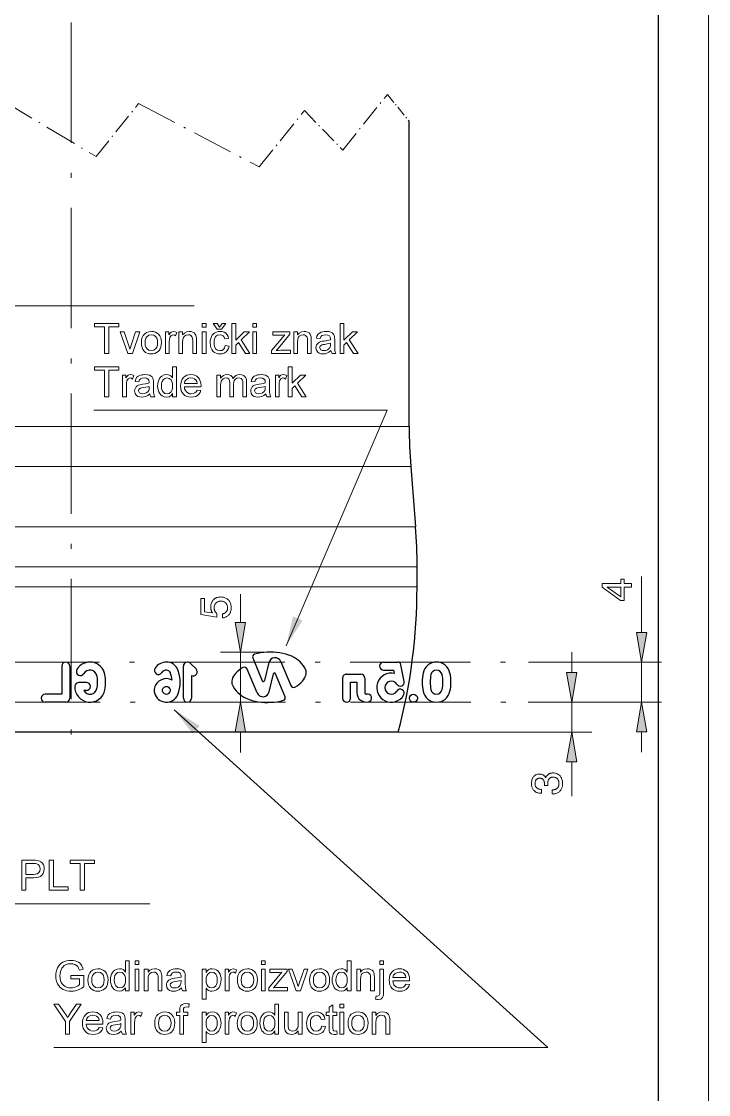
# Model space of a CAD drawing. Extents: x 0 to 297, y 0 to 420.
# Drawn here: x 228.4 to 297, y 107 to 214 of the extents above; entities that cross this region are included whole.
import ezdxf

# ---------------------------------------------------------------- set-up
doc = ezdxf.new("R2010")
doc.units = 0
doc.linetypes.add('DASHDOT', pattern=[18.5, 12, -3, 0.5, -3])

msp = doc.modelspace()

# ---------------------------------------------------------------- linework, layer by layer
at = {"color": 7, "lineweight": 13}
for p, q in [((297, 0), (297, 420)), ((267.12, 173.65), (217.22, 173.65)), ((267.28, 169.67), (217.15, 169.67)), ((267.76, 163.63), (216.92, 163.63)), ((267.92, 159.65), (216.84, 159.65)), ((267.92, 157.65), (216.84, 157.65))]:
    msp.add_line(p, q, dxfattribs=at)
at = {"color": 7, "lineweight": 30}
for p, q in [((292, 5), (292, 415)), ((267.12, 173.65), (267.12, 204.09)), ((266.04, 143.15), (200.74, 143.15))]:
    msp.add_line(p, q, dxfattribs=at)
at = {"color": 7, "linetype": 'DASHDOT', "lineweight": 13}
for p, q in [((233.39, 213.94), (233.39, 141.05)), ((187.23, 150.15), (279.03, 150.15)), ((187.28, 146.15), (279.01, 146.15))]:
    msp.add_line(p, q, dxfattribs=at)
at = {"color": 7, "linetype": 'DASHDOT', "lineweight": 13, "ltscale": 0.178124}
msp.add_line((260.49, 201.21), (264.95, 206.77), dxfattribs=at)
at = {"color": 7, "linetype": 'DASHDOT', "lineweight": 13, "ltscale": 0.086072}
msp.add_line((264.95, 206.77), (267.12, 204.09), dxfattribs=at)
at = {"color": 7, "linetype": 'DASHDOT', "lineweight": 13, "ltscale": 0.267355}
msp.add_line((226.72, 206.06), (235.88, 200.56), dxfattribs=at)
at = {"color": 7, "linetype": 'DASHDOT', "lineweight": 13, "ltscale": 0.169455}
msp.add_line((235.88, 200.56), (240.12, 205.85), dxfattribs=at)
at = {"color": 7, "linetype": 'DASHDOT', "lineweight": 13, "ltscale": 0.339904}
msp.add_line((240.12, 205.85), (252.17, 199.54), dxfattribs=at)
at = {"color": 7, "linetype": 'DASHDOT', "lineweight": 13, "ltscale": 0.17993}
msp.add_line((252.17, 199.54), (256.67, 205.16), dxfattribs=at)
at = {"color": 7, "linetype": 'DASHDOT', "lineweight": 13, "ltscale": 0.137497}
msp.add_line((256.67, 205.16), (260.49, 201.21), dxfattribs=at)
at = {"color": 7, "lineweight": 30, "ltscale": 0.151328}
msp.add_line((267.28, 169.67), (267.76, 163.63), dxfattribs=at)
at = {"color": 7, "lineweight": 30, "ltscale": 0.05}
msp.add_line((267.92, 157.65), (267.92, 159.65), dxfattribs=at)
at = {"color": 5, "lineweight": 13, "ltscale": 0.139372}
msp.add_line((290.32, 153.1), (290.32, 158.68), dxfattribs=at)
at = {"color": 7, "lineweight": 13, "ltscale": 0.07089}
msp.add_line((250.28, 154.09), (250.28, 156.93), dxfattribs=at)
at = {"color": 7, "lineweight": 13, "ltscale": 0.126242}
msp.add_line((253.33, 151.14), (248.28, 151.14), dxfattribs=at)
at = {"color": 7, "lineweight": 13, "ltscale": 0.125}
msp.add_line((250.28, 146.14), (250.28, 151.14), dxfattribs=at)
at = {"color": 5, "lineweight": 13, "ltscale": 0.051139}
for p, q in [((283.35, 149.1), (283.35, 151.15)), ((290.32, 141.15), (290.32, 143.2))]:
    msp.add_line(p, q, dxfattribs=at)
at = {"color": 7, "lineweight": 30, "ltscale": 0.020099}
msp.add_line((245.28, 150.03), (245.86, 149.47), dxfattribs=at)
at = {"color": 7, "lineweight": 30, "ltscale": 0.062229}
for p, q in [((251.53, 150.58), (252.47, 148.28)), ((254.74, 146.69), (253.8, 148.99))]:
    msp.add_line(p, q, dxfattribs=at)
at = {"color": 7, "lineweight": 30, "ltscale": 0.046473}
for p, q in [((253.13, 150.1), (252.68, 148.3)), ((253.14, 147.17), (253.6, 148.98))]:
    msp.add_line(p, q, dxfattribs=at)
at = {"color": 7, "lineweight": 30, "ltscale": 0.063986}
for p, q in [((254.32, 150.19), (255.32, 147.83)), ((251.95, 147.08), (250.96, 149.44))]:
    msp.add_line(p, q, dxfattribs=at)
at = {"color": 7, "lineweight": 30, "ltscale": 0.035206}
msp.add_line((264.57, 150.15), (265.98, 150.15), dxfattribs=at)
at = {"color": 7, "lineweight": 30, "ltscale": 0.042492}
msp.add_line((266.63, 148.23), (266.29, 149.89), dxfattribs=at)
at = {"color": 5, "lineweight": 13, "ltscale": 0.332322}
msp.add_line((279.03, 150.15), (292.32, 150.15), dxfattribs=at)
at = {"color": 5, "lineweight": 13, "ltscale": 0.1}
msp.add_line((290.32, 146.15), (290.32, 150.15), dxfattribs=at)
at = {"color": 7, "lineweight": 30, "ltscale": 0.07}
msp.add_line((232.45, 149.75), (232.45, 146.95), dxfattribs=at)
at = {"color": 7, "lineweight": 30, "ltscale": 0.08}
for p, q in [((233.25, 149.75), (233.25, 146.55)), ((244.6, 146.55), (244.6, 149.75))]:
    msp.add_line(p, q, dxfattribs=at)
at = {"color": 7, "lineweight": 30, "ltscale": 0.056864}
msp.add_line((245.4, 148.82), (245.4, 146.55), dxfattribs=at)
at = {"color": 7, "lineweight": 30, "ltscale": 0.035481}
msp.add_line((260.88, 148.95), (262.3, 148.95), dxfattribs=at)
at = {"color": 7, "lineweight": 30, "ltscale": 0.025321}
msp.add_line((264.57, 149.35), (265.59, 149.35), dxfattribs=at)
at = {"color": 7, "lineweight": 30, "ltscale": 0.008574}
msp.add_line((265.65, 149.01), (265.59, 149.35), dxfattribs=at)
at = {"color": 7, "lineweight": 30, "ltscale": 0.018524}
msp.add_line((234.91, 148.12), (234.17, 148.12), dxfattribs=at)
at = {"color": 7, "lineweight": 30, "ltscale": 0.050007}
msp.add_line((260.48, 148.55), (260.48, 146.55), dxfattribs=at)
at = {"color": 7, "lineweight": 30, "ltscale": 0.015485}
msp.add_line((261.28, 148.15), (261.9, 148.15), dxfattribs=at)
at = {"color": 7, "lineweight": 30, "ltscale": 0.04}
msp.add_line((261.28, 146.55), (261.28, 148.15), dxfattribs=at)
at = {"color": 7, "lineweight": 30, "ltscale": 0.026552}
msp.add_line((261.9, 148.15), (261.9, 147.09), dxfattribs=at)
at = {"color": 7, "lineweight": 30, "ltscale": 0.036552}
msp.add_line((262.7, 148.55), (262.7, 147.09), dxfattribs=at)
at = {"color": 7, "lineweight": 30, "ltscale": 0.041162}
msp.add_line((232.45, 146.95), (230.8, 146.95), dxfattribs=at)
at = {"color": 7, "lineweight": 30, "ltscale": 0.006456}
msp.add_line((234.91, 147.32), (234.65, 147.32), dxfattribs=at)
at = {"color": 7, "lineweight": 30, "ltscale": 0.051162}
msp.add_line((232.85, 146.15), (230.8, 146.15), dxfattribs=at)
at = {"color": 7, "lineweight": 13, "ltscale": 0.116371}
msp.add_line((252.94, 146.14), (248.28, 146.14), dxfattribs=at)
at = {"color": 5, "lineweight": 13, "ltscale": 0.15845}
msp.add_line((279.01, 146.15), (285.35, 146.15), dxfattribs=at)
at = {"color": 5, "lineweight": 13, "ltscale": 0.332635}
msp.add_line((279.01, 146.15), (292.32, 146.15), dxfattribs=at)
at = {"color": 5, "lineweight": 13, "ltscale": 0.075}
msp.add_line((283.35, 143.15), (283.35, 146.15), dxfattribs=at)
at = {"color": 7, "lineweight": 13, "ltscale": 0.051139}
msp.add_line((250.28, 141.14), (250.28, 143.18), dxfattribs=at)
at = {"color": 5, "lineweight": 13, "ltscale": 0.482682}
msp.add_line((266.04, 143.15), (285.35, 143.15), dxfattribs=at)
at = {"color": 5, "lineweight": 13, "ltscale": 0.085155}
msp.add_line((283.35, 136.79), (283.35, 140.2), dxfattribs=at)
at = {"color": 7, "lineweight": 13}
for points in [[(222.2, 151), (202.74, 185.69), (245.68, 185.69)], [(254.85, 151.78), (264.92, 175.27), (235.65, 175.27)], [(214.37, 145.39), (207.21, 126.04), (241.25, 126.04)], [(243.68, 145.39), (280.95, 111.71), (231.65, 111.71)]]:
    msp.add_lwpolyline(points, dxfattribs=at)
for points in [[(236.73, 180.92), (236.73, 183.59), (235.73, 183.59), (235.73, 183.92), (238.15, 183.92), (238.15, 183.59), (237.15, 183.59), (237.15, 180.92)], [(239.06, 180.92), (238.27, 183.09), (238.67, 183.09), (239.11, 181.79), (239.19, 181.58), (239.25, 181.35), (239.31, 181.54), (239.39, 181.76), (239.83, 183.09), (240.23, 183.09), (239.5, 180.92)], [(240.4, 182), (240.42, 182.28), (240.48, 182.52), (240.58, 182.73), (240.73, 182.89), (240.92, 183.02), (241.15, 183.1), (241.4, 183.13), (241.61, 183.11), (241.8, 183.06), (241.97, 182.96), (242.12, 182.84), (242.24, 182.68), (242.33, 182.49), (242.38, 182.28), (242.4, 182.03), (242.38, 181.78), (242.34, 181.56), (242.27, 181.38), (242.18, 181.23), (242.06, 181.11), (241.91, 181.01), (241.75, 180.94), (241.58, 180.89), (241.4, 180.88), (241.18, 180.9), (240.99, 180.95), (240.82, 181.04), (240.67, 181.17), (240.55, 181.33), (240.47, 181.52), (240.41, 181.75)], [(242.81, 180.92), (242.81, 183.09), (243.15, 183.09), (243.15, 182.8), (243.26, 182.97), (243.37, 183.06), (243.59, 183.13), (243.76, 183.1), (243.94, 183.03), (243.82, 182.69), (243.7, 182.77), (243.57, 182.8), (243.37, 182.72), (243.25, 182.52), (243.2, 182.31), (243.19, 182.08), (243.19, 180.92)], [(244.15, 180.92), (244.15, 183.09), (244.52, 183.09), (244.52, 182.78), (244.7, 182.97), (244.92, 183.09), (245.18, 183.13), (245.37, 183.11), (245.53, 183.06), (245.67, 182.98), (245.77, 182.87), (245.83, 182.75), (245.88, 182.6), (245.89, 182.46), (245.9, 182.25), (245.9, 180.92), (245.52, 180.92), (245.52, 182.22), (245.51, 182.42), (245.48, 182.55), (245.33, 182.73), (245.22, 182.78), (245.08, 182.8), (244.87, 182.76), (244.69, 182.65), (244.6, 182.52), (244.54, 182.33), (244.52, 182.09), (244.52, 180.92)], [(246.48, 183.55), (246.48, 183.92), (246.86, 183.92), (246.86, 183.55)], [(246.48, 180.92), (246.48, 183.09), (246.86, 183.09), (246.86, 180.92)], [(248.77, 181.71), (249.15, 181.67), (249.09, 181.44), (248.99, 181.25), (248.85, 181.09), (248.67, 180.97), (248.47, 180.9), (248.25, 180.88), (248.04, 180.9), (247.85, 180.95), (247.69, 181.04), (247.54, 181.17), (247.42, 181.33), (247.34, 181.52), (247.29, 181.74), (247.27, 182), (247.28, 182.22), (247.32, 182.42), (247.39, 182.61), (247.48, 182.77), (247.59, 182.9), (247.74, 183), (247.9, 183.07), (248.07, 183.11), (248.25, 183.13), (248.47, 183.11), (248.66, 183.05), (248.82, 182.94), (248.95, 182.8), (249.05, 182.63), (249.11, 182.42), (248.73, 182.38), (248.66, 182.56), (248.56, 182.69), (248.42, 182.77), (248.25, 182.8), (248.01, 182.75), (247.81, 182.61), (247.72, 182.45), (247.67, 182.25), (247.65, 182.01), (247.67, 181.75), (247.72, 181.55), (247.81, 181.4), (248, 181.26), (248.24, 181.21), (248.43, 181.24), (248.59, 181.33), (248.71, 181.49)], [(248.19, 183.55), (248.46, 183.92), (248.83, 183.92), (248.4, 183.34), (247.98, 183.34), (247.58, 183.92), (247.96, 183.92)], [(249.44, 180.92), (249.44, 183.92), (249.81, 183.92), (249.81, 182.27), (250.67, 183.09), (251.19, 183.09), (250.35, 182.28), (251.23, 180.92), (250.79, 180.92), (250.08, 182.02), (249.81, 181.76), (249.81, 180.92)], [(251.52, 183.55), (251.52, 183.92), (251.9, 183.92), (251.9, 183.55)], [(251.52, 180.92), (251.52, 183.09), (251.9, 183.09), (251.9, 180.92)], [(253.4, 180.92), (253.4, 181.23), (254.71, 182.8), (254.51, 182.76), (254.33, 182.75), (253.52, 182.75), (253.52, 183.09), (255.23, 183.09), (255.23, 182.84), (254.07, 181.47), (253.86, 181.21), (254.09, 181.24), (254.31, 181.25), (255.27, 181.25), (255.27, 180.92)], [(255.61, 180.92), (255.61, 183.09), (255.98, 183.09), (255.98, 182.78), (256.16, 182.97), (256.38, 183.09), (256.64, 183.13), (256.82, 183.11), (256.99, 183.06), (257.13, 182.98), (257.23, 182.87), (257.29, 182.75), (257.34, 182.6), (257.35, 182.46), (257.36, 182.25), (257.36, 180.92), (256.98, 180.92), (256.98, 182.22), (256.97, 182.42), (256.94, 182.55), (256.79, 182.73), (256.67, 182.78), (256.54, 182.8), (256.33, 182.76), (256.15, 182.65), (256.05, 182.52), (256, 182.33), (255.98, 182.09), (255.98, 180.92)], [(259.31, 181.21), (259.11, 181.06), (258.92, 180.95), (258.73, 180.9), (258.53, 180.88), (258.32, 180.9), (258.14, 180.96), (258, 181.05), (257.86, 181.25), (257.81, 181.5), (257.83, 181.65), (257.88, 181.78), (257.96, 181.9), (258.07, 181.99), (258.19, 182.06), (258.32, 182.11), (258.45, 182.14), (258.64, 182.17), (258.9, 182.21), (259.11, 182.25), (259.27, 182.3), (259.27, 182.38), (259.25, 182.56), (259.17, 182.68), (259, 182.77), (258.77, 182.8), (258.56, 182.77), (258.4, 182.71), (258.3, 182.6), (258.23, 182.42), (257.86, 182.46), (257.92, 182.67), (258.02, 182.83), (258.16, 182.96), (258.35, 183.05), (258.5, 183.09), (258.66, 183.12), (258.84, 183.13), (259.1, 183.11), (259.3, 183.06), (259.45, 182.99), (259.55, 182.9), (259.62, 182.78), (259.67, 182.64), (259.68, 182.51), (259.69, 182.31), (259.69, 181.85), (259.69, 181.56), (259.7, 181.35), (259.71, 181.21), (259.75, 181.06), (259.81, 180.92), (259.44, 180.92), (259.36, 181.06)], [(260.23, 180.92), (260.23, 183.92), (260.61, 183.92), (260.61, 182.27), (261.46, 183.09), (261.98, 183.09), (261.14, 182.28), (262.02, 180.92), (261.58, 180.92), (260.87, 182.02), (260.61, 181.76), (260.61, 180.92)], [(240.77, 182), (240.79, 181.76), (240.85, 181.56), (240.95, 181.41), (241.15, 181.26), (241.4, 181.21), (241.64, 181.26), (241.84, 181.41), (241.94, 181.57), (242, 181.77), (242.02, 182.02), (242, 182.25), (241.94, 182.45), (241.84, 182.6), (241.64, 182.75), (241.4, 182.8), (241.15, 182.75), (240.95, 182.6), (240.85, 182.45), (240.79, 182.25)], [(259.27, 181.96), (259.12, 181.92), (258.93, 181.88), (258.69, 181.84), (258.5, 181.81), (258.38, 181.77), (258.24, 181.67), (258.19, 181.51), (258.3, 181.3), (258.43, 181.23), (258.61, 181.21), (258.81, 181.23), (258.98, 181.3), (259.12, 181.4), (259.21, 181.53), (259.26, 181.66), (259.27, 181.85)], [(236.73, 176.61), (236.73, 179.28), (235.73, 179.28), (235.73, 179.61), (238.15, 179.61), (238.15, 179.28), (237.15, 179.28), (237.15, 176.61)], [(238.52, 176.61), (238.52, 178.78), (238.86, 178.78), (238.86, 178.49), (238.97, 178.66), (239.07, 178.76), (239.29, 178.82), (239.47, 178.8), (239.65, 178.72), (239.53, 178.38), (239.4, 178.46), (239.28, 178.49), (239.08, 178.41), (238.95, 178.21), (238.91, 178), (238.9, 177.77), (238.9, 176.61)], [(241.23, 176.9), (241.03, 176.75), (240.84, 176.65), (240.65, 176.59), (240.45, 176.57), (240.23, 176.59), (240.06, 176.65), (239.92, 176.74), (239.78, 176.94), (239.73, 177.19), (239.75, 177.34), (239.8, 177.48), (239.88, 177.6), (239.98, 177.69), (240.1, 177.76), (240.24, 177.81), (240.37, 177.83), (240.55, 177.86), (240.82, 177.9), (241.03, 177.94), (241.19, 177.99), (241.19, 178.08), (241.16, 178.25), (241.09, 178.37), (240.92, 178.46), (240.69, 178.49), (240.47, 178.47), (240.32, 178.4), (240.22, 178.29), (240.15, 178.11), (239.77, 178.15), (239.84, 178.36), (239.93, 178.53), (240.07, 178.65), (240.26, 178.74), (240.41, 178.79), (240.58, 178.81), (240.76, 178.82), (241.01, 178.8), (241.21, 178.75), (241.37, 178.68), (241.47, 178.59), (241.54, 178.48), (241.59, 178.34), (241.6, 178.21), (241.61, 178.01), (241.61, 177.54), (241.61, 177.25), (241.62, 177.04), (241.63, 176.9), (241.67, 176.75), (241.73, 176.61), (241.36, 176.61), (241.28, 176.75)], [(243.52, 176.61), (243.52, 176.93), (243.37, 176.73), (243.17, 176.61), (242.93, 176.57), (242.69, 176.61), (242.47, 176.71), (242.34, 176.82), (242.23, 176.95), (242.14, 177.11), (242.07, 177.29), (242.03, 177.48), (242.02, 177.69), (242.03, 177.9), (242.07, 178.1), (242.13, 178.28), (242.21, 178.44), (242.32, 178.57), (242.45, 178.68), (242.68, 178.79), (242.93, 178.82), (243.11, 178.8), (243.28, 178.73), (243.41, 178.63), (243.52, 178.49), (243.52, 179.61), (243.9, 179.61), (243.9, 176.61)], [(245.98, 177.28), (246.34, 177.24), (246.26, 177.04), (246.15, 176.88), (246, 176.75), (245.82, 176.65), (245.61, 176.59), (245.37, 176.57), (245.14, 176.59), (244.93, 176.64), (244.75, 176.73), (244.6, 176.86), (244.47, 177.02), (244.38, 177.21), (244.33, 177.43), (244.31, 177.68), (244.33, 177.93), (244.39, 178.16), (244.48, 178.36), (244.6, 178.52), (244.76, 178.65), (244.93, 178.75), (245.13, 178.8), (245.35, 178.82), (245.56, 178.8), (245.75, 178.75), (245.92, 178.66), (246.07, 178.53), (246.2, 178.37), (246.28, 178.18), (246.34, 177.96), (246.36, 177.71), (246.35, 177.61), (244.69, 177.61), (244.72, 177.4), (244.79, 177.23), (244.9, 177.09), (245.04, 176.99), (245.2, 176.92), (245.38, 176.9), (245.57, 176.93), (245.74, 176.99), (245.87, 177.11)], [(247.94, 176.61), (247.94, 178.78), (248.31, 178.78), (248.31, 178.45), (248.43, 178.6), (248.58, 178.72), (248.75, 178.8), (248.95, 178.82), (249.16, 178.79), (249.34, 178.72), (249.46, 178.59), (249.55, 178.43), (249.69, 178.6), (249.84, 178.72), (250.02, 178.8), (250.22, 178.82), (250.42, 178.8), (250.59, 178.74), (250.72, 178.64), (250.82, 178.5), (250.88, 178.32), (250.9, 178.1), (250.9, 176.61), (250.52, 176.61), (250.52, 177.96), (250.51, 178.15), (250.49, 178.27), (250.36, 178.43), (250.14, 178.49), (249.93, 178.45), (249.76, 178.34), (249.67, 178.22), (249.62, 178.06), (249.61, 177.86), (249.61, 176.61), (249.23, 176.61), (249.23, 178), (249.21, 178.22), (249.14, 178.37), (249.02, 178.46), (248.85, 178.49), (248.7, 178.47), (248.56, 178.41), (248.45, 178.31), (248.37, 178.17), (248.33, 177.98), (248.31, 177.72), (248.31, 176.61)], [(252.81, 176.9), (252.61, 176.75), (252.42, 176.65), (252.23, 176.59), (252.03, 176.57), (251.82, 176.59), (251.64, 176.65), (251.5, 176.74), (251.36, 176.94), (251.31, 177.19), (251.33, 177.34), (251.38, 177.48), (251.46, 177.6), (251.57, 177.69), (251.69, 177.76), (251.82, 177.81), (251.95, 177.83), (252.14, 177.86), (252.4, 177.9), (252.61, 177.94), (252.77, 177.99), (252.77, 178.08), (252.75, 178.25), (252.67, 178.37), (252.5, 178.46), (252.27, 178.49), (252.06, 178.47), (251.9, 178.4), (251.8, 178.29), (251.73, 178.11), (251.36, 178.15), (251.42, 178.36), (251.52, 178.53), (251.66, 178.65), (251.85, 178.74), (252, 178.79), (252.16, 178.81), (252.34, 178.82), (252.6, 178.8), (252.8, 178.75), (252.95, 178.68), (253.05, 178.59), (253.12, 178.48), (253.17, 178.34), (253.18, 178.21), (253.19, 178.01), (253.19, 177.54), (253.19, 177.25), (253.2, 177.04), (253.21, 176.9), (253.25, 176.75), (253.31, 176.61), (252.94, 176.61), (252.86, 176.75)], [(253.77, 176.61), (253.77, 178.78), (254.11, 178.78), (254.11, 178.49), (254.22, 178.66), (254.32, 178.76), (254.54, 178.82), (254.72, 178.8), (254.9, 178.72), (254.78, 178.38), (254.65, 178.46), (254.53, 178.49), (254.33, 178.41), (254.2, 178.21), (254.16, 178), (254.15, 177.77), (254.15, 176.61)], [(255.06, 176.61), (255.06, 179.61), (255.44, 179.61), (255.44, 177.96), (256.29, 178.78), (256.81, 178.78), (255.97, 177.97), (256.86, 176.61), (256.42, 176.61), (255.7, 177.71), (255.44, 177.45), (255.44, 176.61)], [(241.19, 177.65), (241.04, 177.61), (240.84, 177.57), (240.61, 177.53), (240.42, 177.5), (240.3, 177.47), (240.15, 177.36), (240.11, 177.21), (240.21, 176.99), (240.35, 176.93), (240.53, 176.9), (240.72, 176.93), (240.89, 176.99), (241.03, 177.09), (241.13, 177.22), (241.17, 177.35), (241.19, 177.54)], [(242.4, 177.7), (242.42, 177.45), (242.47, 177.25), (242.57, 177.1), (242.75, 176.95), (242.97, 176.9), (243.18, 176.95), (243.36, 177.09), (243.45, 177.24), (243.5, 177.43), (243.52, 177.67), (243.5, 177.92), (243.45, 178.13), (243.36, 178.29), (243.17, 178.44), (242.95, 178.49), (242.73, 178.44), (242.56, 178.3), (242.47, 178.15), (242.41, 177.94)], [(244.69, 177.95), (245.98, 177.95), (245.93, 178.15), (245.83, 178.3), (245.69, 178.41), (245.53, 178.47), (245.35, 178.49), (245.1, 178.45), (244.89, 178.34), (244.75, 178.17)], [(252.77, 177.65), (252.62, 177.61), (252.43, 177.57), (252.19, 177.53), (252, 177.5), (251.88, 177.47), (251.74, 177.36), (251.69, 177.21), (251.8, 176.99), (251.93, 176.93), (252.11, 176.9), (252.31, 176.93), (252.48, 176.99), (252.62, 177.09), (252.71, 177.22), (252.76, 177.35), (252.77, 177.54)], [(248.5, 154.56), (248.5, 154.96), (248.55, 154.97), (248.59, 154.98), (248.63, 154.99), (248.67, 155.01), (248.71, 155.02), (248.74, 155.04), (248.78, 155.07), (248.81, 155.09), (248.84, 155.12), (248.87, 155.15), (248.89, 155.18), (248.91, 155.22), (248.93, 155.26), (248.95, 155.29), (248.97, 155.33), (248.98, 155.37), (248.99, 155.42), (248.99, 155.46), (249, 155.51), (249, 155.56), (249, 155.62), (248.99, 155.67), (248.98, 155.73), (248.97, 155.78), (248.95, 155.83), (248.93, 155.88), (248.91, 155.92), (248.88, 155.96), (248.85, 156), (248.82, 156.04), (248.78, 156.08), (248.74, 156.11), (248.69, 156.14), (248.65, 156.16), (248.6, 156.18), (248.55, 156.2), (248.5, 156.21), (248.45, 156.22), (248.39, 156.22), (248.33, 156.23), (248.27, 156.22), (248.21, 156.22), (248.16, 156.21), (248.11, 156.2), (248.06, 156.18), (248.01, 156.16), (247.97, 156.14), (247.92, 156.11), (247.88, 156.08), (247.85, 156.04), (247.81, 156.01), (247.78, 155.97), (247.75, 155.92), (247.73, 155.88), (247.71, 155.83), (247.69, 155.78), (247.68, 155.73), (247.67, 155.68), (247.67, 155.62), (247.66, 155.56), (247.66, 155.52), (247.67, 155.49), (247.67, 155.46), (247.68, 155.42), (247.68, 155.39), (247.69, 155.36), (247.7, 155.33), (247.71, 155.3), (247.72, 155.27), (247.73, 155.24), (247.75, 155.21), (247.76, 155.18), (247.78, 155.16), (247.8, 155.13), (247.82, 155.1), (247.84, 155.08), (247.86, 155.05), (247.89, 155.03), (247.91, 155.01), (247.94, 154.99), (247.94, 154.64), (246.35, 154.88), (246.35, 156.48), (246.7, 156.48), (246.7, 155.17), (247.51, 155.05), (247.49, 155.07), (247.48, 155.09), (247.46, 155.12), (247.44, 155.14), (247.43, 155.16), (247.41, 155.19), (247.4, 155.22), (247.39, 155.24), (247.38, 155.27), (247.37, 155.3), (247.36, 155.33), (247.35, 155.36), (247.34, 155.39), (247.34, 155.42), (247.33, 155.45), (247.33, 155.49), (247.32, 155.52), (247.32, 155.55), (247.32, 155.59), (247.32, 155.62), (247.32, 155.71), (247.33, 155.8), (247.34, 155.88), (247.36, 155.96), (247.39, 156.04), (247.42, 156.11), (247.45, 156.18), (247.49, 156.24), (247.54, 156.31), (247.59, 156.36), (247.65, 156.42), (247.71, 156.47), (247.77, 156.51), (247.84, 156.54), (247.91, 156.58), (247.98, 156.6), (248.06, 156.62), (248.14, 156.63), (248.22, 156.64), (248.31, 156.65), (248.4, 156.64), (248.49, 156.63), (248.58, 156.62), (248.66, 156.6), (248.74, 156.57), (248.81, 156.54), (248.88, 156.5), (248.95, 156.45), (249.02, 156.4), (249.08, 156.35), (249.13, 156.29), (249.18, 156.22), (249.23, 156.15), (249.26, 156.08), (249.3, 156), (249.32, 155.92), (249.34, 155.84), (249.36, 155.75), (249.37, 155.66), (249.37, 155.57), (249.37, 155.49), (249.36, 155.41), (249.35, 155.33), (249.33, 155.25), (249.31, 155.18), (249.28, 155.11), (249.25, 155.05), (249.22, 154.98), (249.18, 154.92), (249.13, 154.87), (249.08, 154.81), (249.03, 154.77), (248.97, 154.72), (248.91, 154.68), (248.85, 154.65), (248.79, 154.62), (248.72, 154.6), (248.65, 154.58), (248.58, 154.57)], [(249.76, 154.09), (250.28, 151.14), (250.8, 154.09)], [(250.8, 143.18), (250.28, 146.14), (249.76, 143.18)], [(228.46, 127.39), (228.46, 130.39), (229.57, 130.39), (229.83, 130.38), (230.02, 130.36), (230.22, 130.31), (230.38, 130.22), (230.52, 130.1), (230.62, 129.94), (230.69, 129.74), (230.71, 129.53), (230.68, 129.3), (230.61, 129.08), (230.47, 128.9), (230.33, 128.78), (230.14, 128.7), (229.91, 128.65), (229.62, 128.64), (228.88, 128.64), (228.88, 127.39)], [(228.88, 128.97), (229.62, 128.97), (229.84, 128.99), (230.01, 129.04), (230.14, 129.12), (230.26, 129.29), (230.29, 129.52), (230.27, 129.7), (230.2, 129.85), (230.1, 129.96), (229.96, 130.03), (229.83, 130.05), (229.61, 130.05), (228.88, 130.05)], [(231.21, 127.39), (231.21, 130.39), (231.63, 130.39), (231.63, 127.72), (233.09, 127.72), (233.09, 127.39)], [(234.29, 127.39), (234.29, 130.05), (233.29, 130.05), (233.29, 130.39), (235.71, 130.39), (235.71, 130.05), (234.71, 130.05), (234.71, 127.39)], [(233.36, 118.57), (233.36, 118.9), (234.65, 118.9), (234.65, 117.79), (234.45, 117.64), (234.25, 117.53), (234.04, 117.44), (233.83, 117.37), (233.62, 117.33), (233.4, 117.32), (233.18, 117.33), (232.97, 117.37), (232.78, 117.42), (232.59, 117.51), (232.42, 117.61), (232.27, 117.74), (232.15, 117.88), (232.04, 118.05), (231.96, 118.23), (231.9, 118.43), (231.87, 118.63), (231.86, 118.85), (231.87, 119.06), (231.9, 119.27), (231.96, 119.47), (232.04, 119.66), (232.14, 119.84), (232.27, 119.99), (232.41, 120.12), (232.57, 120.22), (232.75, 120.3), (232.94, 120.36), (233.15, 120.39), (233.37, 120.4), (233.58, 120.39), (233.78, 120.36), (233.96, 120.3), (234.12, 120.22), (234.26, 120.12), (234.37, 120.01), (234.46, 119.87), (234.54, 119.71), (234.6, 119.52), (234.22, 119.43), (234.14, 119.63), (234.05, 119.78), (233.93, 119.9), (233.77, 119.99), (233.57, 120.05), (233.36, 120.07), (233.11, 120.05), (232.89, 119.99), (232.71, 119.89), (232.58, 119.77), (232.47, 119.62), (232.39, 119.47), (232.32, 119.28), (232.29, 119.07), (232.27, 118.86), (232.29, 118.61), (232.33, 118.38), (232.41, 118.19), (232.52, 118.02), (232.65, 117.89), (232.81, 117.78), (232.99, 117.71), (233.17, 117.67), (233.36, 117.65), (233.53, 117.66), (233.7, 117.7), (233.86, 117.76), (234.08, 117.86), (234.23, 117.98), (234.23, 118.57)], [(238.82, 117.36), (238.82, 117.67), (238.66, 117.48), (238.46, 117.36), (238.22, 117.32), (237.98, 117.35), (237.76, 117.46), (237.63, 117.57), (237.52, 117.7), (237.43, 117.86), (237.37, 118.03), (237.33, 118.23), (237.32, 118.44), (237.33, 118.65), (237.36, 118.84), (237.42, 119.03), (237.51, 119.19), (237.61, 119.32), (237.74, 119.43), (237.97, 119.53), (238.22, 119.57), (238.41, 119.55), (238.57, 119.48), (238.71, 119.37), (238.82, 119.24), (238.82, 120.36), (239.19, 120.36), (239.19, 117.36)], [(239.77, 119.99), (239.77, 120.36), (240.15, 120.36), (240.15, 119.99)], [(252.4, 119.99), (252.4, 120.36), (252.77, 120.36), (252.77, 119.99)], [(260.94, 117.36), (260.94, 117.67), (260.79, 117.48), (260.59, 117.36), (260.35, 117.32), (260.11, 117.35), (259.89, 117.46), (259.75, 117.57), (259.65, 117.7), (259.56, 117.86), (259.49, 118.03), (259.45, 118.23), (259.44, 118.44), (259.45, 118.65), (259.49, 118.84), (259.55, 119.03), (259.63, 119.19), (259.74, 119.32), (259.87, 119.43), (260.1, 119.53), (260.35, 119.57), (260.53, 119.55), (260.69, 119.48), (260.83, 119.37), (260.94, 119.24), (260.94, 120.36), (261.32, 120.36), (261.32, 117.36)], [(264.19, 119.99), (264.19, 120.36), (264.57, 120.36), (264.57, 119.99)], [(235.07, 118.44), (235.09, 118.72), (235.15, 118.96), (235.25, 119.17), (235.4, 119.33), (235.59, 119.46), (235.82, 119.54), (236.07, 119.57), (236.28, 119.55), (236.47, 119.5), (236.64, 119.4), (236.79, 119.28), (236.91, 119.12), (237, 118.93), (237.05, 118.72), (237.07, 118.47), (237.05, 118.22), (237.01, 118), (236.94, 117.82), (236.85, 117.67), (236.73, 117.55), (236.58, 117.45), (236.42, 117.38), (236.25, 117.33), (236.07, 117.32), (235.85, 117.34), (235.66, 117.39), (235.49, 117.48), (235.34, 117.61), (235.22, 117.77), (235.13, 117.96), (235.08, 118.19)], [(235.44, 118.44), (235.46, 118.2), (235.52, 118), (235.62, 117.85), (235.82, 117.7), (236.07, 117.65), (236.31, 117.7), (236.51, 117.85), (236.61, 118.01), (236.67, 118.21), (236.69, 118.46), (236.67, 118.69), (236.61, 118.89), (236.51, 119.04), (236.31, 119.19), (236.07, 119.24), (235.82, 119.19), (235.62, 119.04), (235.52, 118.89), (235.46, 118.69)], [(237.69, 118.44), (237.71, 118.2), (237.77, 118), (237.86, 117.85), (238.04, 117.7), (238.26, 117.65), (238.47, 117.7), (238.65, 117.84), (238.74, 117.99), (238.8, 118.18), (238.82, 118.41), (238.8, 118.67), (238.74, 118.88), (238.65, 119.04), (238.47, 119.19), (238.24, 119.24), (238.03, 119.19), (237.85, 119.04), (237.76, 118.89), (237.71, 118.69)], [(239.77, 117.36), (239.77, 119.53), (240.15, 119.53), (240.15, 117.36)], [(240.69, 117.36), (240.69, 119.53), (241.07, 119.53), (241.07, 119.22), (241.24, 119.41), (241.46, 119.53), (241.73, 119.57), (241.91, 119.55), (242.08, 119.5), (242.21, 119.42), (242.31, 119.31), (242.38, 119.19), (242.42, 119.04), (242.44, 118.9), (242.44, 118.69), (242.44, 117.36), (242.07, 117.36), (242.07, 118.66), (242.06, 118.86), (242.02, 118.99), (241.88, 119.17), (241.76, 119.22), (241.63, 119.24), (241.41, 119.2), (241.23, 119.09), (241.14, 118.96), (241.08, 118.77), (241.07, 118.53), (241.07, 117.36)], [(244.4, 117.65), (244.19, 117.5), (244.01, 117.39), (243.82, 117.34), (243.61, 117.32), (243.4, 117.34), (243.23, 117.4), (243.08, 117.49), (242.95, 117.69), (242.9, 117.94), (242.92, 118.09), (242.97, 118.22), (243.05, 118.34), (243.15, 118.43), (243.27, 118.5), (243.41, 118.55), (243.54, 118.58), (243.72, 118.61), (243.98, 118.65), (244.19, 118.69), (244.36, 118.74), (244.36, 118.82), (244.33, 119), (244.26, 119.12), (244.09, 119.21), (243.86, 119.24), (243.64, 119.21), (243.49, 119.15), (243.39, 119.04), (243.32, 118.86), (242.94, 118.9), (243.01, 119.11), (243.1, 119.27), (243.24, 119.4), (243.43, 119.49), (243.58, 119.53), (243.75, 119.56), (243.93, 119.57), (244.18, 119.55), (244.38, 119.5), (244.53, 119.43), (244.64, 119.34), (244.71, 119.22), (244.76, 119.08), (244.77, 118.95), (244.77, 118.75), (244.77, 118.29), (244.78, 118), (244.79, 117.79), (244.8, 117.65), (244.84, 117.5), (244.9, 117.36), (244.52, 117.36), (244.44, 117.5)], [(246.48, 116.53), (246.48, 119.53), (246.86, 119.53), (246.86, 119.19), (246.98, 119.36), (247.12, 119.48), (247.28, 119.55), (247.47, 119.57), (247.72, 119.53), (247.94, 119.43), (248.07, 119.32), (248.17, 119.19), (248.25, 119.03), (248.31, 118.85), (248.35, 118.66), (248.36, 118.46), (248.34, 118.25), (248.3, 118.05), (248.24, 117.86), (248.15, 117.7), (248.03, 117.57), (247.9, 117.46), (247.66, 117.35), (247.42, 117.32), (247.25, 117.34), (247.1, 117.4), (246.96, 117.5), (246.86, 117.62), (246.86, 116.53)], [(246.86, 118.43), (246.88, 118.18), (246.93, 117.99), (247.02, 117.84), (247.2, 117.7), (247.41, 117.65), (247.63, 117.7), (247.82, 117.85), (247.91, 118), (247.96, 118.2), (247.98, 118.45), (247.96, 118.69), (247.91, 118.89), (247.82, 119.04), (247.64, 119.19), (247.43, 119.24), (247.22, 119.18), (247.03, 119.03), (246.93, 118.87), (246.88, 118.67)], [(248.77, 117.36), (248.77, 119.53), (249.11, 119.53), (249.11, 119.24), (249.22, 119.41), (249.33, 119.5), (249.55, 119.57), (249.72, 119.54), (249.9, 119.47), (249.78, 119.13), (249.66, 119.21), (249.53, 119.24), (249.33, 119.16), (249.21, 118.96), (249.16, 118.75), (249.15, 118.52), (249.15, 117.36)], [(249.98, 118.44), (250, 118.72), (250.06, 118.96), (250.17, 119.17), (250.31, 119.33), (250.51, 119.46), (250.73, 119.54), (250.98, 119.57), (251.19, 119.55), (251.38, 119.5), (251.55, 119.4), (251.7, 119.28), (251.83, 119.12), (251.91, 118.93), (251.97, 118.72), (251.98, 118.47), (251.97, 118.22), (251.93, 118), (251.86, 117.82), (251.76, 117.67), (251.64, 117.55), (251.5, 117.45), (251.34, 117.38), (251.17, 117.33), (250.98, 117.32), (250.77, 117.34), (250.58, 117.39), (250.41, 117.48), (250.26, 117.61), (250.14, 117.77), (250.05, 117.96), (250, 118.19)], [(250.36, 118.44), (250.38, 118.2), (250.44, 118), (250.54, 117.85), (250.74, 117.7), (250.98, 117.65), (251.23, 117.7), (251.43, 117.85), (251.53, 118.01), (251.59, 118.21), (251.61, 118.46), (251.59, 118.69), (251.53, 118.89), (251.43, 119.04), (251.23, 119.19), (250.98, 119.24), (250.74, 119.19), (250.54, 119.04), (250.44, 118.89), (250.38, 118.69)], [(252.4, 117.36), (252.4, 119.53), (252.77, 119.53), (252.77, 117.36)], [(253.11, 117.36), (253.11, 117.67), (254.42, 119.24), (254.22, 119.2), (254.04, 119.19), (253.23, 119.19), (253.23, 119.53), (254.94, 119.53), (254.94, 119.28), (253.78, 117.91), (253.57, 117.65), (253.8, 117.68), (254.02, 117.69), (254.98, 117.69), (254.98, 117.36)], [(255.85, 117.36), (255.07, 119.53), (255.46, 119.53), (255.91, 118.23), (255.98, 118.01), (256.04, 117.79), (256.1, 117.98), (256.18, 118.2), (256.63, 119.53), (257.02, 119.53), (256.29, 117.36)], [(257.19, 118.44), (257.21, 118.72), (257.27, 118.96), (257.38, 119.17), (257.52, 119.33), (257.72, 119.46), (257.94, 119.54), (258.19, 119.57), (258.4, 119.55), (258.59, 119.5), (258.76, 119.4), (258.91, 119.28), (259.03, 119.12), (259.12, 118.93), (259.17, 118.72), (259.19, 118.47), (259.18, 118.22), (259.14, 118), (259.07, 117.82), (258.97, 117.67), (258.85, 117.55), (258.71, 117.45), (258.55, 117.38), (258.37, 117.33), (258.19, 117.32), (257.98, 117.34), (257.79, 117.39), (257.62, 117.48), (257.47, 117.61), (257.35, 117.77), (257.26, 117.96), (257.21, 118.19)], [(257.57, 118.44), (257.59, 118.2), (257.64, 118), (257.74, 117.85), (257.94, 117.7), (258.19, 117.65), (258.44, 117.7), (258.64, 117.85), (258.74, 118.01), (258.8, 118.21), (258.82, 118.46), (258.8, 118.69), (258.74, 118.89), (258.64, 119.04), (258.44, 119.19), (258.19, 119.24), (257.94, 119.19), (257.74, 119.04), (257.64, 118.89), (257.59, 118.69)], [(259.82, 118.44), (259.83, 118.2), (259.89, 118), (259.99, 117.85), (260.17, 117.7), (260.38, 117.65), (260.6, 117.7), (260.78, 117.84), (260.87, 117.99), (260.92, 118.18), (260.94, 118.41), (260.92, 118.67), (260.87, 118.88), (260.78, 119.04), (260.59, 119.19), (260.37, 119.24), (260.15, 119.19), (259.97, 119.04), (259.89, 118.89), (259.83, 118.69)], [(261.9, 117.36), (261.9, 119.53), (262.27, 119.53), (262.27, 119.22), (262.45, 119.41), (262.67, 119.53), (262.94, 119.57), (263.12, 119.55), (263.28, 119.5), (263.42, 119.42), (263.52, 119.31), (263.59, 119.19), (263.63, 119.04), (263.64, 118.9), (263.65, 118.69), (263.65, 117.36), (263.27, 117.36), (263.27, 118.66), (263.26, 118.86), (263.23, 118.99), (263.08, 119.17), (262.97, 119.22), (262.83, 119.24), (262.62, 119.2), (262.44, 119.09), (262.35, 118.96), (262.29, 118.77), (262.27, 118.53), (262.27, 117.36)], [(263.75, 116.53), (263.82, 116.85), (263.98, 116.82), (264.14, 116.89), (264.18, 117.02), (264.19, 117.26), (264.19, 119.53), (264.57, 119.53), (264.57, 117.24), (264.55, 117.01), (264.52, 116.82), (264.46, 116.69), (264.29, 116.54), (264.03, 116.49), (263.89, 116.5)], [(266.79, 118.03), (267.16, 117.99), (267.08, 117.79), (266.97, 117.63), (266.82, 117.49), (266.64, 117.4), (266.43, 117.34), (266.19, 117.32), (265.96, 117.34), (265.75, 117.39), (265.57, 117.48), (265.42, 117.61), (265.29, 117.77), (265.2, 117.96), (265.15, 118.18), (265.13, 118.43), (265.15, 118.68), (265.2, 118.91), (265.29, 119.1), (265.42, 119.27), (265.57, 119.4), (265.75, 119.49), (265.95, 119.55), (266.17, 119.57), (266.38, 119.55), (266.57, 119.5), (266.74, 119.4), (266.89, 119.28), (267.02, 119.12), (267.1, 118.93), (267.16, 118.71), (267.17, 118.46), (267.17, 118.36), (265.51, 118.36), (265.54, 118.15), (265.61, 117.97), (265.72, 117.83), (265.86, 117.73), (266.02, 117.67), (266.19, 117.65), (266.39, 117.67), (266.56, 117.74), (266.69, 117.86)], [(265.51, 118.69), (266.8, 118.69), (266.75, 118.9), (266.65, 119.05), (266.51, 119.15), (266.35, 119.21), (266.16, 119.24), (265.92, 119.2), (265.71, 119.09), (265.57, 118.92)], [(244.36, 118.4), (244.21, 118.36), (244.01, 118.32), (243.78, 118.28), (243.59, 118.25), (243.46, 118.21), (243.32, 118.11), (243.27, 117.95), (243.38, 117.74), (243.51, 117.67), (243.7, 117.65), (243.89, 117.67), (244.06, 117.74), (244.2, 117.84), (244.3, 117.97), (244.34, 118.1), (244.36, 118.29)], [(232.82, 113.05), (232.82, 114.32), (231.65, 116.05), (232.14, 116.05), (232.75, 115.15), (232.86, 114.99), (232.96, 114.84), (233.05, 114.71), (233.13, 114.83), (233.23, 114.99), (233.34, 115.17), (233.91, 116.05), (234.4, 116.05), (233.23, 114.32), (233.23, 113.05)], [(244.23, 113.05), (244.23, 114.89), (243.9, 114.89), (243.9, 115.22), (244.23, 115.22), (244.23, 115.45), (244.24, 115.64), (244.27, 115.77), (244.35, 115.9), (244.46, 116.01), (244.63, 116.07), (244.84, 116.09), (245, 116.08), (245.18, 116.06), (245.13, 115.74), (244.91, 115.76), (244.68, 115.69), (244.62, 115.59), (244.61, 115.42), (244.61, 115.22), (245.02, 115.22), (245.02, 114.89), (244.61, 114.89), (244.61, 113.05)], [(253.72, 113.05), (253.72, 113.37), (253.57, 113.17), (253.37, 113.05), (253.13, 113.01), (252.89, 113.05), (252.67, 113.15), (252.54, 113.26), (252.43, 113.39), (252.34, 113.55), (252.28, 113.73), (252.24, 113.92), (252.22, 114.13), (252.24, 114.34), (252.27, 114.54), (252.33, 114.72), (252.42, 114.88), (252.52, 115.01), (252.65, 115.12), (252.88, 115.23), (253.13, 115.26), (253.32, 115.24), (253.48, 115.17), (253.62, 115.07), (253.72, 114.93), (253.72, 116.05), (254.1, 116.05), (254.1, 113.05)], [(259.89, 113.37), (259.93, 113.04), (259.79, 113.02), (259.65, 113.01), (259.48, 113.03), (259.34, 113.07), (259.19, 113.24), (259.15, 113.39), (259.14, 113.66), (259.14, 114.89), (258.85, 114.89), (258.85, 115.22), (259.14, 115.22), (259.14, 115.75), (259.52, 115.97), (259.52, 115.22), (259.89, 115.22), (259.89, 114.89), (259.52, 114.89), (259.52, 113.64), (259.54, 113.44), (259.6, 113.37), (259.73, 113.34)], [(260.22, 115.68), (260.22, 116.05), (260.6, 116.05), (260.6, 115.68)], [(236.19, 113.72), (236.55, 113.68), (236.48, 113.48), (236.36, 113.32), (236.21, 113.19), (236.03, 113.09), (235.82, 113.03), (235.58, 113.01), (235.35, 113.03), (235.14, 113.08), (234.96, 113.17), (234.81, 113.3), (234.68, 113.46), (234.6, 113.65), (234.54, 113.87), (234.52, 114.12), (234.54, 114.37), (234.6, 114.6), (234.69, 114.8), (234.81, 114.96), (234.97, 115.09), (235.14, 115.19), (235.34, 115.24), (235.56, 115.26), (235.77, 115.24), (235.96, 115.19), (236.13, 115.1), (236.28, 114.97), (236.41, 114.81), (236.5, 114.62), (236.55, 114.4), (236.57, 114.15), (236.56, 114.05), (234.9, 114.05), (234.93, 113.84), (235, 113.67), (235.11, 113.53), (235.25, 113.43), (235.41, 113.36), (235.59, 113.34), (235.78, 113.37), (235.95, 113.43), (236.08, 113.55)], [(234.9, 114.39), (236.19, 114.39), (236.14, 114.59), (236.04, 114.74), (235.91, 114.85), (235.74, 114.91), (235.56, 114.93), (235.31, 114.89), (235.1, 114.78), (234.96, 114.61)], [(238.4, 113.34), (238.19, 113.19), (238.01, 113.09), (237.82, 113.03), (237.61, 113.01), (237.4, 113.03), (237.23, 113.09), (237.08, 113.18), (236.95, 113.38), (236.9, 113.63), (236.92, 113.78), (236.97, 113.92), (237.05, 114.03), (237.15, 114.13), (237.27, 114.2), (237.41, 114.25), (237.54, 114.27), (237.72, 114.3), (237.98, 114.34), (238.19, 114.38), (238.36, 114.43), (238.36, 114.52), (238.33, 114.69), (238.26, 114.81), (238.09, 114.9), (237.86, 114.93), (237.64, 114.91), (237.49, 114.84), (237.39, 114.73), (237.32, 114.55), (236.94, 114.59), (237.01, 114.8), (237.1, 114.97), (237.24, 115.09), (237.43, 115.18), (237.58, 115.23), (237.75, 115.25), (237.93, 115.26), (238.18, 115.24), (238.38, 115.19), (238.53, 115.12), (238.64, 115.03), (238.71, 114.91), (238.76, 114.78), (238.77, 114.65), (238.77, 114.45), (238.77, 113.98), (238.78, 113.69), (238.79, 113.48), (238.8, 113.34), (238.84, 113.19), (238.9, 113.05), (238.52, 113.05), (238.44, 113.19)], [(239.36, 113.05), (239.36, 115.22), (239.69, 115.22), (239.69, 114.93), (239.8, 115.1), (239.91, 115.2), (240.13, 115.26), (240.3, 115.24), (240.48, 115.16), (240.36, 114.82), (240.24, 114.9), (240.12, 114.93), (239.92, 114.85), (239.79, 114.65), (239.75, 114.44), (239.73, 114.21), (239.73, 113.05)], [(241.73, 114.14), (241.75, 114.42), (241.81, 114.66), (241.92, 114.86), (242.06, 115.02), (242.26, 115.15), (242.48, 115.23), (242.73, 115.26), (242.94, 115.24), (243.13, 115.19), (243.3, 115.1), (243.45, 114.97), (243.58, 114.81), (243.66, 114.62), (243.72, 114.41), (243.73, 114.17), (243.72, 113.91), (243.68, 113.69), (243.61, 113.51), (243.51, 113.37), (243.39, 113.24), (243.25, 113.14), (243.09, 113.07), (242.92, 113.03), (242.73, 113.01), (242.52, 113.03), (242.33, 113.08), (242.16, 113.17), (242.01, 113.3), (241.89, 113.46), (241.8, 113.65), (241.75, 113.88)], [(242.11, 114.14), (242.13, 113.89), (242.19, 113.7), (242.29, 113.54), (242.49, 113.39), (242.73, 113.34), (242.98, 113.39), (243.18, 113.54), (243.28, 113.7), (243.34, 113.9), (243.36, 114.15), (243.34, 114.38), (243.28, 114.58), (243.18, 114.73), (242.98, 114.88), (242.73, 114.93), (242.49, 114.88), (242.29, 114.73), (242.19, 114.58), (242.13, 114.38)], [(246.47, 112.22), (246.47, 115.22), (246.85, 115.22), (246.85, 114.89), (246.97, 115.05), (247.11, 115.17), (247.27, 115.24), (247.46, 115.26), (247.71, 115.23), (247.93, 115.12), (248.06, 115.01), (248.16, 114.88), (248.24, 114.72), (248.3, 114.54), (248.34, 114.35), (248.35, 114.15), (248.34, 113.94), (248.3, 113.74), (248.23, 113.56), (248.14, 113.39), (248.03, 113.26), (247.89, 113.15), (247.66, 113.05), (247.41, 113.01), (247.24, 113.03), (247.09, 113.1), (246.96, 113.19), (246.85, 113.31), (246.85, 112.22)], [(246.85, 114.12), (246.87, 113.88), (246.92, 113.68), (247.01, 113.53), (247.19, 113.39), (247.4, 113.34), (247.62, 113.39), (247.81, 113.54), (247.9, 113.69), (247.96, 113.9), (247.97, 114.15), (247.96, 114.39), (247.9, 114.58), (247.81, 114.73), (247.63, 114.88), (247.42, 114.93), (247.21, 114.88), (247.02, 114.72), (246.93, 114.56), (246.87, 114.36)], [(248.77, 113.05), (248.77, 115.22), (249.1, 115.22), (249.1, 114.93), (249.21, 115.1), (249.32, 115.2), (249.54, 115.26), (249.71, 115.24), (249.89, 115.16), (249.77, 114.82), (249.65, 114.9), (249.52, 114.93), (249.33, 114.85), (249.2, 114.65), (249.16, 114.44), (249.14, 114.21), (249.14, 113.05)], [(249.97, 114.14), (250, 114.42), (250.06, 114.66), (250.16, 114.86), (250.3, 115.02), (250.5, 115.15), (250.73, 115.23), (250.98, 115.26), (251.19, 115.24), (251.38, 115.19), (251.55, 115.1), (251.7, 114.97), (251.82, 114.81), (251.9, 114.62), (251.96, 114.41), (251.97, 114.17), (251.96, 113.91), (251.92, 113.69), (251.85, 113.51), (251.76, 113.37), (251.64, 113.24), (251.49, 113.14), (251.33, 113.07), (251.16, 113.03), (250.98, 113.01), (250.76, 113.03), (250.57, 113.08), (250.4, 113.17), (250.25, 113.3), (250.13, 113.46), (250.04, 113.65), (249.99, 113.88)], [(250.35, 114.14), (250.37, 113.89), (250.43, 113.7), (250.53, 113.54), (250.73, 113.39), (250.98, 113.34), (251.22, 113.39), (251.42, 113.54), (251.52, 113.7), (251.58, 113.9), (251.6, 114.15), (251.58, 114.38), (251.52, 114.58), (251.42, 114.73), (251.22, 114.88), (250.98, 114.93), (250.73, 114.88), (250.53, 114.73), (250.43, 114.58), (250.37, 114.38)], [(252.6, 114.14), (252.62, 113.89), (252.67, 113.69), (252.77, 113.54), (252.95, 113.39), (253.17, 113.34), (253.38, 113.39), (253.56, 113.53), (253.65, 113.68), (253.71, 113.87), (253.72, 114.11), (253.71, 114.36), (253.65, 114.57), (253.56, 114.73), (253.37, 114.88), (253.15, 114.93), (252.94, 114.88), (252.76, 114.74), (252.67, 114.59), (252.62, 114.38)], [(256.06, 113.05), (256.06, 113.39), (255.93, 113.23), (255.77, 113.11), (255.59, 113.03), (255.4, 113.01), (255.22, 113.03), (255.05, 113.08), (254.91, 113.17), (254.81, 113.27), (254.75, 113.39), (254.7, 113.54), (254.69, 113.68), (254.68, 113.88), (254.68, 115.22), (255.06, 115.22), (255.06, 114.03), (255.06, 113.8), (255.08, 113.65), (255.13, 113.52), (255.22, 113.43), (255.35, 113.36), (255.49, 113.34), (255.65, 113.37), (255.8, 113.43), (255.92, 113.53), (256, 113.66), (256.04, 113.83), (256.06, 114.07), (256.06, 115.22), (256.43, 115.22), (256.43, 113.05)], [(258.39, 113.84), (258.77, 113.8), (258.71, 113.57), (258.61, 113.38), (258.47, 113.22), (258.29, 113.1), (258.09, 113.03), (257.87, 113.01), (257.66, 113.03), (257.47, 113.08), (257.3, 113.17), (257.16, 113.3), (257.04, 113.46), (256.96, 113.65), (256.91, 113.87), (256.89, 114.13), (256.9, 114.35), (256.94, 114.55), (257.01, 114.74), (257.1, 114.9), (257.21, 115.03), (257.36, 115.13), (257.52, 115.2), (257.69, 115.25), (257.87, 115.26), (258.09, 115.24), (258.28, 115.18), (258.44, 115.08), (258.57, 114.94), (258.67, 114.76), (258.72, 114.55), (258.35, 114.51), (258.28, 114.69), (258.17, 114.82), (258.04, 114.9), (257.87, 114.93), (257.63, 114.88), (257.43, 114.74), (257.34, 114.59), (257.29, 114.39), (257.27, 114.14), (257.28, 113.89), (257.34, 113.68), (257.43, 113.53), (257.62, 113.39), (257.86, 113.34), (258.05, 113.37), (258.21, 113.47), (258.33, 113.62)], [(260.22, 113.05), (260.22, 115.22), (260.6, 115.22), (260.6, 113.05)], [(261.02, 114.14), (261.04, 114.42), (261.1, 114.66), (261.2, 114.86), (261.35, 115.02), (261.54, 115.15), (261.77, 115.23), (262.02, 115.26), (262.23, 115.24), (262.42, 115.19), (262.59, 115.1), (262.74, 114.97), (262.86, 114.81), (262.95, 114.62), (263, 114.41), (263.02, 114.17), (263, 113.91), (262.96, 113.69), (262.89, 113.51), (262.8, 113.37), (262.68, 113.24), (262.53, 113.14), (262.37, 113.07), (262.2, 113.03), (262.02, 113.01), (261.8, 113.03), (261.61, 113.08), (261.44, 113.17), (261.29, 113.3), (261.17, 113.46), (261.09, 113.65), (261.03, 113.88)], [(261.39, 114.14), (261.41, 113.89), (261.47, 113.7), (261.57, 113.54), (261.77, 113.39), (262.02, 113.34), (262.26, 113.39), (262.46, 113.54), (262.56, 113.7), (262.62, 113.9), (262.64, 114.15), (262.62, 114.38), (262.56, 114.58), (262.46, 114.73), (262.26, 114.88), (262.02, 114.93), (261.77, 114.88), (261.57, 114.73), (261.47, 114.58), (261.41, 114.38)], [(263.43, 113.05), (263.43, 115.22), (263.81, 115.22), (263.81, 114.91), (263.98, 115.11), (264.2, 115.22), (264.47, 115.26), (264.65, 115.24), (264.82, 115.19), (264.96, 115.11), (265.05, 115.01), (265.12, 114.88), (265.16, 114.74), (265.18, 114.6), (265.18, 114.38), (265.18, 113.05), (264.81, 113.05), (264.81, 114.36), (264.8, 114.55), (264.77, 114.69), (264.62, 114.86), (264.5, 114.91), (264.37, 114.93), (264.16, 114.89), (263.97, 114.78), (263.88, 114.65), (263.83, 114.47), (263.81, 114.22), (263.81, 113.05)], [(238.36, 114.09), (238.21, 114.05), (238.01, 114.01), (237.78, 113.97), (237.59, 113.94), (237.46, 113.91), (237.32, 113.8), (237.27, 113.65), (237.38, 113.43), (237.51, 113.37), (237.7, 113.34), (237.89, 113.37), (238.06, 113.43), (238.2, 113.53), (238.3, 113.66), (238.34, 113.79), (238.36, 113.98)]]:
    msp.add_lwpolyline(points, close=True, dxfattribs=at)
at = {"color": 5, "lineweight": 13}
for points in [[(289.32, 157.62), (288.58, 157.62), (288.58, 156.3), (288.2, 156.3), (286.39, 157.61), (286.39, 158), (288.23, 158), (288.23, 158.43), (288.58, 158.43), (288.58, 158), (289.32, 158)], [(288.23, 156.66), (288.23, 157.62), (286.89, 157.62)], [(289.8, 153.1), (290.32, 150.15), (290.84, 153.1)], [(282.83, 149.1), (283.35, 146.15), (283.87, 149.1)], [(290.84, 143.2), (290.32, 146.15), (289.8, 143.2)], [(283.87, 140.2), (283.35, 143.15), (282.83, 140.2)], [(281.41, 137), (281.41, 137.4), (281.47, 137.4), (281.53, 137.41), (281.59, 137.42), (281.64, 137.43), (281.69, 137.44), (281.74, 137.46), (281.78, 137.49), (281.83, 137.51), (281.86, 137.54), (281.9, 137.57), (281.93, 137.61), (281.96, 137.64), (281.99, 137.68), (282.01, 137.73), (282.03, 137.77), (282.05, 137.82), (282.06, 137.87), (282.07, 137.93), (282.07, 137.98), (282.07, 138.04), (282.07, 138.1), (282.07, 138.15), (282.06, 138.21), (282.05, 138.26), (282.03, 138.3), (282.02, 138.35), (282, 138.39), (281.97, 138.43), (281.95, 138.47), (281.92, 138.51), (281.88, 138.54), (281.85, 138.57), (281.81, 138.59), (281.77, 138.61), (281.73, 138.63), (281.68, 138.65), (281.64, 138.66), (281.59, 138.67), (281.54, 138.67), (281.48, 138.68), (281.43, 138.67), (281.39, 138.67), (281.34, 138.66), (281.3, 138.65), (281.26, 138.63), (281.22, 138.62), (281.19, 138.59), (281.15, 138.57), (281.12, 138.54), (281.09, 138.51), (281.06, 138.47), (281.04, 138.44), (281.02, 138.4), (281, 138.35), (280.99, 138.31), (280.97, 138.26), (280.96, 138.21), (280.96, 138.15), (280.95, 138.1), (280.95, 138.04), (280.95, 138.03), (280.95, 138.02), (280.95, 138.01), (280.95, 138), (280.95, 137.99), (280.95, 137.98), (280.95, 137.98), (280.95, 137.97), (280.95, 137.96), (280.95, 137.95), (280.95, 137.94), (280.95, 137.93), (280.95, 137.92), (280.95, 137.91), (280.96, 137.89), (280.96, 137.88), (280.96, 137.87), (280.96, 137.86), (280.96, 137.84), (280.96, 137.83), (280.62, 137.83), (280.62, 137.84), (280.62, 137.84), (280.62, 137.85), (280.62, 137.86), (280.62, 137.87), (280.62, 137.88), (280.62, 137.89), (280.62, 137.9), (280.62, 137.91), (280.62, 137.91), (280.62, 137.92), (280.62, 137.93), (280.62, 137.94), (280.62, 137.95), (280.62, 137.96), (280.62, 137.96), (280.62, 137.97), (280.62, 137.98), (280.62, 137.99), (280.62, 137.99), (280.62, 138.05), (280.62, 138.1), (280.61, 138.15), (280.61, 138.2), (280.6, 138.25), (280.58, 138.29), (280.57, 138.33), (280.55, 138.36), (280.53, 138.39), (280.51, 138.42), (280.48, 138.45), (280.46, 138.47), (280.43, 138.5), (280.4, 138.51), (280.36, 138.53), (280.33, 138.54), (280.29, 138.55), (280.25, 138.56), (280.2, 138.56), (280.16, 138.56), (280.11, 138.56), (280.07, 138.56), (280.03, 138.55), (279.99, 138.54), (279.96, 138.53), (279.92, 138.51), (279.89, 138.5), (279.86, 138.48), (279.83, 138.45), (279.81, 138.43), (279.78, 138.4), (279.76, 138.37), (279.75, 138.34), (279.73, 138.3), (279.72, 138.26), (279.71, 138.22), (279.7, 138.18), (279.69, 138.13), (279.69, 138.09), (279.69, 138.04), (279.69, 137.98), (279.69, 137.93), (279.7, 137.88), (279.71, 137.83), (279.73, 137.78), (279.74, 137.74), (279.77, 137.7), (279.79, 137.67), (279.82, 137.63), (279.85, 137.6), (279.88, 137.57), (279.92, 137.55), (279.96, 137.53), (280, 137.51), (280.05, 137.49), (280.1, 137.48), (280.15, 137.47), (280.21, 137.46), (280.26, 137.45), (280.32, 137.45), (280.32, 137.07), (280.3, 137.07), (280.21, 137.07), (280.13, 137.08), (280.05, 137.09), (279.97, 137.11), (279.9, 137.13), (279.83, 137.16), (279.77, 137.19), (279.7, 137.23), (279.65, 137.28), (279.59, 137.33), (279.54, 137.38), (279.5, 137.43), (279.46, 137.5), (279.43, 137.56), (279.4, 137.63), (279.37, 137.7), (279.36, 137.77), (279.34, 137.85), (279.33, 137.93), (279.33, 138.02), (279.33, 138.11), (279.34, 138.19), (279.35, 138.27), (279.37, 138.35), (279.38, 138.42), (279.41, 138.49), (279.44, 138.56), (279.47, 138.62), (279.5, 138.68), (279.54, 138.73), (279.59, 138.78), (279.64, 138.82), (279.69, 138.86), (279.74, 138.89), (279.8, 138.92), (279.86, 138.94), (279.93, 138.96), (279.99, 138.97), (280.06, 138.98), (280.14, 138.98), (280.18, 138.98), (280.22, 138.98), (280.26, 138.97), (280.3, 138.97), (280.34, 138.96), (280.38, 138.95), (280.41, 138.93), (280.45, 138.92), (280.48, 138.9), (280.51, 138.89), (280.54, 138.87), (280.57, 138.84), (280.6, 138.82), (280.62, 138.79), (280.65, 138.77), (280.67, 138.74), (280.69, 138.71), (280.71, 138.67), (280.73, 138.64), (280.74, 138.6), (280.76, 138.65), (280.78, 138.69), (280.81, 138.74), (280.83, 138.78), (280.86, 138.82), (280.89, 138.85), (280.92, 138.88), (280.95, 138.91), (280.98, 138.94), (281.02, 138.97), (281.06, 138.99), (281.1, 139.01), (281.14, 139.03), (281.18, 139.05), (281.23, 139.06), (281.28, 139.08), (281.33, 139.08), (281.38, 139.09), (281.43, 139.09), (281.48, 139.1), (281.57, 139.09), (281.65, 139.08), (281.73, 139.07), (281.8, 139.05), (281.87, 139.02), (281.94, 138.99), (282, 138.95), (282.06, 138.91), (282.12, 138.86), (282.18, 138.8), (282.23, 138.74), (282.27, 138.67), (282.31, 138.61), (282.34, 138.53), (282.37, 138.46), (282.4, 138.38), (282.41, 138.29), (282.43, 138.2), (282.43, 138.11), (282.44, 138.02), (282.43, 137.92), (282.43, 137.84), (282.41, 137.75), (282.39, 137.67), (282.37, 137.6), (282.34, 137.53), (282.3, 137.46), (282.26, 137.39), (282.22, 137.33), (282.17, 137.28), (282.11, 137.22), (282.05, 137.18), (281.99, 137.13), (281.92, 137.1), (281.85, 137.07), (281.77, 137.04), (281.7, 137.02), (281.61, 137.01), (281.53, 137), (281.44, 137)]]:
    msp.add_lwpolyline(points, close=True, dxfattribs=at)
at = {"color": 7, "lineweight": 30}
msp.add_circle((267.55, 146.55), 0.4, dxfattribs=at)
for centre, radius, start, end in [((317.12, 173.65), 50, 180, 184.5691), ((217.92, 159.65), 50, 360, 4.5691), ((210.91, 157.65), 57, 345.2639, 360), ((251.75, 150.69), 0.246, 105.4545, 207.2461), ((252.97, 146.68), 4.45, 90.2491, 106.8441), ((253.33, 145.68), 5.46, 67.619, 94.0121), ((232.85, 149.75), 0.4, 0, 180), ((235.27, 148.64), 1.51, 10.1845, 149.6553), ((242.9, 148.78), 1.37, 90, 145.9246), ((242.9, 148.92), 1.23, 21.391, 90), ((245, 149.75), 0.4, 45.3984, 180), ((253.74, 149.95), 0.63, 22.4209, 166.3817), ((254.27, 148.15), 2.82, 25.0649, 66.1438), ((264.57, 149.75), 0.4, 90, 270), ((265.98, 149.83), 0.318, 11.2806, 90), ((269.85, 148.78), 1.37, 11.7812, 168.2188), ((234.32, 149.2), 0.4, 149.6553, 329.6553), ((235.27, 148.64), 0.708, 10.1845, 149.6553), ((232.54, 148.15), 3.49, 349.8155, 10.1845), ((232.54, 148.15), 4.29, 349.8155, 10.1845), ((242.1, 149.32), 0.4, 145.9246, 325.9245), ((242.9, 148.78), 0.567, 90, 145.9246), ((242.9, 148.92), 0.426, 21.391, 90), ((240.92, 148.15), 2.55, 4.7753, 21.391), ((240.92, 148.15), 3.35, 338.609, 21.391), ((245.58, 149.18), 0.4, 244.4641, 45.3984), ((251.15, 147.86), 1.79, 139.3943, 162.1232), ((252.06, 146.96), 3.06, 119.7554, 137.6749), ((250.67, 149.34), 0.304, 19.1525, 114.7334), ((253.7, 148.95), 0.108, 22.0173, 168.0683), ((255.12, 149.41), 1.79, 319.3943, 342.1232), ((255.98, 149.12), 0.878, 343.3772, 14.8668), ((260.88, 148.55), 0.4, 89.9762, 180), ((262.3, 148.55), 0.4, 0, 90), ((265.34, 147.6), 1.45, 77.5378, 328.3594), ((272.89, 148.15), 4.47, 168.2188, 191.7812), ((272.89, 148.15), 3.67, 168.2188, 191.7812), ((269.85, 148.78), 0.567, 11.7812, 168.2188), ((266.82, 148.15), 3.67, 348.2188, 11.7812), ((266.82, 148.15), 4.47, 348.2188, 11.7812), ((234.17, 147.72), 0.4, 90, 176.6683), ((235.27, 147.66), 1.51, 176.6683, 349.8155), ((234.91, 147.72), 0.4, 270, 90), ((242.9, 147.27), 1.23, 62.6364, 165.7752), ((242.9, 147.27), 0.426, 14.2248, 165.7752), ((250.3, 148.16), 0.878, 163.3772, 194.8668), ((252, 149.12), 2.82, 205.0649, 246.1438), ((252.57, 148.32), 0.108, 202.0173, 348.0683), ((255.6, 147.93), 0.304, 199.1525, 294.7334), ((254.21, 150.31), 3.06, 299.7554, 317.6749), ((265.34, 147.6), 0.649, 31.6406, 328.3594), ((266.23, 148.15), 0.4, 211.6406, 11.2806), ((230.8, 146.55), 0.4, 89.9999, 269.9999), ((235.27, 147.66), 0.708, 208.2928, 349.8155), ((242.69, 147.32), 1.02, 165.7752, 194.2248), ((242.9, 147.38), 1.23, 194.2248, 338.609), ((242.69, 147.32), 0.216, 165.7752, 194.2248), ((242.9, 147.38), 0.426, 194.2248, 345.7752), ((243.1, 147.32), 0.216, 345.7752, 14.2248), ((252.53, 147.32), 0.63, 202.4209, 346.3817), ((254.52, 146.58), 0.246, 285.4545, 27.2461), ((262.84, 147.09), 0.938, 180, 284.5971), ((262.84, 147.09), 0.138, 180, 284.5971), ((262.97, 146.57), 0.4, 284.5971, 104.5971), ((266.23, 147.05), 0.4, 328.3594, 148.3594), ((269.85, 147.52), 1.37, 191.7812, 348.2188), ((269.85, 147.52), 0.567, 191.7812, 348.2188), ((232.85, 146.55), 0.4, 270, 360), ((245, 146.55), 0.4, 180, 360), ((252.94, 151.59), 5.46, 247.619, 274.0121), ((253.3, 150.6), 4.45, 270.2491, 286.8441), ((260.88, 146.55), 0.4, 180, 360)]:
    msp.add_arc(centre, radius, start, end, dxfattribs=at)
at = {"color": 7, "lineweight": 13}
for points in [[(255.53, 154.7), (254.85, 151.78), (256.49, 154.29)], [(249.76, 154.09), (250.28, 151.14), (249.76, 154.09), (250.8, 154.09)], [(250.8, 143.18), (250.28, 146.14), (250.8, 143.18), (249.76, 143.18)], [(246.22, 143.79), (243.68, 145.39), (245.52, 143.02)]]:
    msp.add_solid(points, dxfattribs=at)
at = {"color": 5, "lineweight": 13}
for points in [[(289.8, 153.1), (290.32, 150.15), (289.8, 153.1), (290.84, 153.1)], [(282.83, 149.1), (283.35, 146.15), (282.83, 149.1), (283.87, 149.1)], [(290.84, 143.2), (290.32, 146.15), (290.84, 143.2), (289.8, 143.2)], [(283.87, 140.2), (283.35, 143.15), (283.87, 140.2), (282.83, 140.2)]]:
    msp.add_solid(points, dxfattribs=at)

doc.saveas('drawing.dxf')
